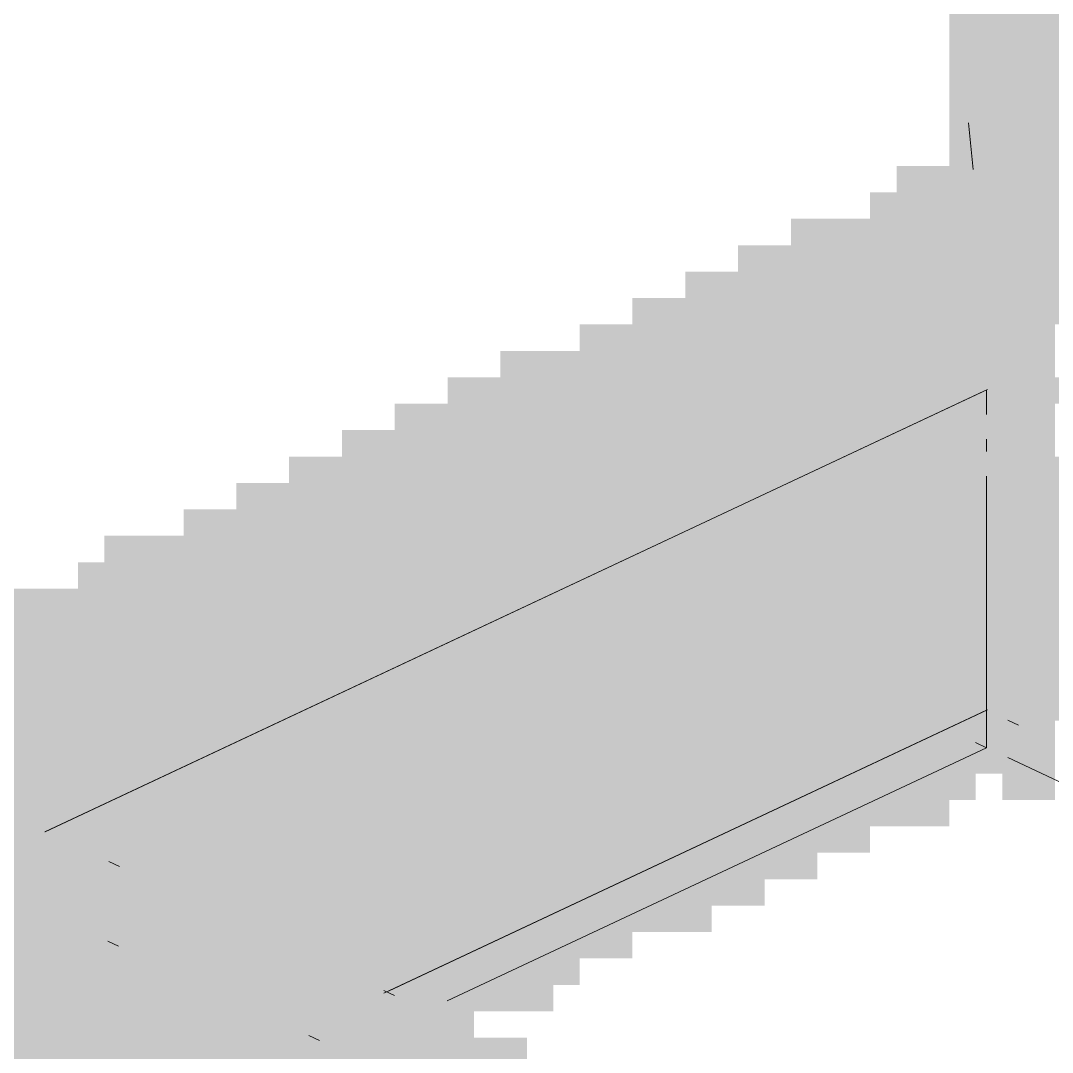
# Model space of a CAD drawing. Header units: millimetres. Extents: x 5 to 1315, y 5 to 292.
# Drawn here: x 1165.324 to 1169.089, y 94.9 to 98.665 of the extents above; entities that cross this region are included whole.
import ezdxf

# ---------------------------------------------------------------- set-up
doc = ezdxf.new("R2010")
doc.units = ezdxf.units.MM
doc.layers.add('EXISTING', color=7, linetype='Continuous')
doc.layers.add('IMAGES', color=7, linetype='Continuous')

# ---------------------------------------------------------------- blocks, each defined once
blk = doc.blocks.new('SHEET_03')
at = {"layer": 'EXISTING', "color": 250, "lineweight": 9}
for p, q in [((268.7994, 98.1218), (268.783, 98.2919)), ((265.4114, 95.7046), (268.8517, 97.3197)), ((265.4127, 95.7052), (268.8387, 97.3136)), ((268.8487, 97.2283), (268.8487, 97.3183)), ((268.8487, 97.0934), (268.8487, 97.1384)), ((268.8487, 96.1487), (268.8487, 97.0034)), ((266.6492, 95.1161), (268.8487, 96.1487)), ((268.8387, 96.144), (266.6689, 95.1254)), ((268.8517, 96.1501), (266.687, 95.1339)), ((268.8487, 96.0123), (268.8487, 96.1487)), ((268.9259, 96.1125), (268.9645, 96.0944)), ((268.8487, 96.0123), (266.8807, 95.0883)), ((268.808, 96.0314), (268.8487, 96.0123)), ((269.3118, 95.7949), (268.9259, 95.976)), ((265.6845, 95.5791), (265.6459, 95.5973)), ((265.6424, 95.3057), (265.681, 95.2876)), ((266.6878, 95.1081), (266.6492, 95.1262)), ((266.3756, 94.9615), (266.4141, 94.9434))]:
    blk.add_line(p, q, dxfattribs=at)
at = {"layer": 'IMAGES', "color": 7}
for points in [[(268.7127, 98.6172), (268.8091, 98.6172), (268.7127, 98.7136), (268.8091, 98.7136)], [(268.8091, 98.6172), (268.9055, 98.6172), (268.8091, 98.7136), (268.9055, 98.7136)], [(268.9055, 97.9423), (272.5673, 97.9423), (268.9055, 98.7136), (272.5673, 98.7136)], [(268.7127, 98.5208), (268.8091, 98.5208), (268.7127, 98.6172), (268.8091, 98.6172)], [(268.8091, 98.4244), (268.9055, 98.4244), (268.8091, 98.6172), (268.9055, 98.6172)], [(268.7127, 98.4244), (268.8091, 98.4244), (268.7127, 98.5208), (268.8091, 98.5208)], [(268.7127, 98.328), (268.8091, 98.328), (268.7127, 98.4244), (268.8091, 98.4244)], [(268.8091, 98.328), (268.9055, 98.328), (268.8091, 98.4244), (268.9055, 98.4244)], [(268.7127, 98.2316), (268.8091, 98.2316), (268.7127, 98.328), (268.8091, 98.328)], [(268.8091, 98.2316), (268.9055, 98.2316), (268.8091, 98.328), (268.9055, 98.328)], [(268.7127, 98.1352), (268.9055, 98.1352), (268.7127, 98.2316), (268.9055, 98.2316)], [(268.52, 98.0387), (268.6164, 98.0387), (268.52, 98.1352), (268.6164, 98.1352)], [(268.6164, 98.0387), (268.7127, 98.0387), (268.6164, 98.1352), (268.7127, 98.1352)], [(268.7127, 98.0387), (268.8091, 98.0387), (268.7127, 98.1352), (268.8091, 98.1352)], [(268.8091, 98.0387), (268.9055, 98.0387), (268.8091, 98.1352), (268.9055, 98.1352)], [(268.4236, 97.9423), (268.52, 97.9423), (268.4236, 98.0387), (268.52, 98.0387)], [(268.52, 97.9423), (268.7127, 97.9423), (268.52, 98.0387), (268.7127, 98.0387)], [(268.7127, 97.9423), (268.8091, 97.9423), (268.7127, 98.0387), (268.8091, 98.0387)], [(268.8091, 97.9423), (268.9055, 97.9423), (268.8091, 98.0387), (268.9055, 98.0387)], [(268.1345, 97.8459), (268.2309, 97.8459), (268.1345, 97.9423), (268.2309, 97.9423)], [(268.2309, 97.8459), (268.52, 97.8459), (268.2309, 97.9423), (268.52, 97.9423)], [(268.52, 97.8459), (268.8091, 97.8459), (268.52, 97.9423), (268.8091, 97.9423)], [(268.8091, 97.8459), (268.9055, 97.8459), (268.8091, 97.9423), (268.9055, 97.9423)], [(268.9055, 97.8459), (269.0018, 97.8459), (268.9055, 97.9423), (269.0018, 97.9423)], [(269.0018, 97.8459), (272.5673, 97.8459), (269.0018, 97.9423), (272.5673, 97.9423)], [(267.9418, 97.7495), (268.0382, 97.7495), (267.9418, 97.8459), (268.0382, 97.8459)], [(268.0382, 97.7495), (268.1345, 97.7495), (268.0382, 97.8459), (268.1345, 97.8459)], [(268.1345, 97.7495), (268.2309, 97.7495), (268.1345, 97.8459), (268.2309, 97.8459)], [(268.2309, 97.7495), (268.3273, 97.7495), (268.2309, 97.8459), (268.3273, 97.8459)], [(268.3273, 97.7495), (268.7127, 97.7495), (268.3273, 97.8459), (268.7127, 97.8459)], [(268.7127, 97.7495), (268.8091, 97.7495), (268.7127, 97.8459), (268.8091, 97.8459)], [(268.8091, 97.7495), (269.0018, 97.7495), (268.8091, 97.8459), (269.0018, 97.8459)], [(269.0018, 97.6531), (272.6636, 97.6531), (269.0018, 97.8459), (272.6636, 97.8459)], [(267.7491, 97.6531), (267.8455, 97.6531), (267.7491, 97.7495), (267.8455, 97.7495)], [(267.8455, 97.6531), (267.9418, 97.6531), (267.8455, 97.7495), (267.9418, 97.7495)], [(267.9418, 97.6531), (268.1345, 97.6531), (267.9418, 97.7495), (268.1345, 97.7495)], [(268.1345, 97.6531), (268.2309, 97.6531), (268.1345, 97.7495), (268.2309, 97.7495)], [(268.2309, 97.6531), (268.7127, 97.6531), (268.2309, 97.7495), (268.7127, 97.7495)], [(268.7127, 97.6531), (268.8091, 97.6531), (268.7127, 97.7495), (268.8091, 97.7495)], [(268.8091, 97.6531), (268.9055, 97.6531), (268.8091, 97.7495), (268.9055, 97.7495)], [(268.9055, 97.6531), (269.0018, 97.6531), (268.9055, 97.7495), (269.0018, 97.7495)], [(267.5564, 97.5567), (267.6527, 97.5567), (267.5564, 97.6531), (267.6527, 97.6531)], [(267.6527, 97.5567), (267.7491, 97.5567), (267.6527, 97.6531), (267.7491, 97.6531)], [(267.7491, 97.5567), (267.8455, 97.5567), (267.7491, 97.6531), (267.8455, 97.6531)], [(267.8455, 97.5567), (268.52, 97.5567), (267.8455, 97.6531), (268.52, 97.6531)], [(268.52, 97.5567), (268.7127, 97.5567), (268.52, 97.6531), (268.7127, 97.6531)], [(268.7127, 97.5567), (268.8091, 97.5567), (268.7127, 97.6531), (268.8091, 97.6531)], [(268.8091, 97.5567), (268.9055, 97.5567), (268.8091, 97.6531), (268.9055, 97.6531)], [(268.9055, 97.5567), (269.1945, 97.5567), (268.9055, 97.6531), (269.1945, 97.6531)], [(267.3636, 97.4603), (267.46, 97.4603), (267.3636, 97.5567), (267.46, 97.5567)], [(267.46, 97.4603), (267.5564, 97.4603), (267.46, 97.5567), (267.5564, 97.5567)], [(267.5564, 97.4603), (267.6527, 97.4603), (267.5564, 97.5567), (267.6527, 97.5567)], [(267.6527, 97.4603), (267.7491, 97.4603), (267.6527, 97.5567), (267.7491, 97.5567)], [(267.7491, 97.4603), (268.3273, 97.4603), (267.7491, 97.5567), (268.3273, 97.5567)], [(268.3273, 97.4603), (268.4236, 97.4603), (268.3273, 97.5567), (268.4236, 97.5567)], [(268.4236, 97.4603), (268.52, 97.4603), (268.4236, 97.5567), (268.52, 97.5567)], [(268.52, 97.4603), (268.6164, 97.4603), (268.52, 97.5567), (268.6164, 97.5567)], [(268.6164, 97.4603), (268.7127, 97.4603), (268.6164, 97.5567), (268.7127, 97.5567)], [(268.7127, 97.4603), (269.0018, 97.4603), (268.7127, 97.5567), (269.0018, 97.5567)], [(269.0018, 97.4603), (269.0982, 97.4603), (269.0018, 97.5567), (269.0982, 97.5567)], [(267.0745, 97.3639), (267.2673, 97.3639), (267.0745, 97.4603), (267.2673, 97.4603)], [(267.2673, 97.3639), (267.3636, 97.3639), (267.2673, 97.4603), (267.3636, 97.4603)], [(267.3636, 97.3639), (267.46, 97.3639), (267.3636, 97.4603), (267.46, 97.4603)], [(267.46, 97.3639), (267.6527, 97.3639), (267.46, 97.4603), (267.6527, 97.4603)], [(267.6527, 97.3639), (268.1345, 97.3639), (267.6527, 97.4603), (268.1345, 97.4603)], [(268.1345, 97.3639), (268.3273, 97.3639), (268.1345, 97.4603), (268.3273, 97.4603)], [(268.3273, 97.3639), (268.4236, 97.3639), (268.3273, 97.4603), (268.4236, 97.4603)], [(268.4236, 97.3639), (268.9055, 97.3639), (268.4236, 97.4603), (268.9055, 97.4603)], [(268.9055, 97.3639), (269.0982, 97.3639), (268.9055, 97.4603), (269.0982, 97.4603)], [(266.8818, 97.2675), (266.9782, 97.2675), (266.8818, 97.3639), (266.9782, 97.3639)], [(266.9782, 97.2675), (267.0745, 97.2675), (266.9782, 97.3639), (267.0745, 97.3639)], [(267.0745, 97.2675), (267.3636, 97.2675), (267.0745, 97.3639), (267.3636, 97.3639)], [(267.3636, 97.2675), (267.9418, 97.2675), (267.3636, 97.3639), (267.9418, 97.3639)], [(267.9418, 97.2675), (268.0382, 97.2675), (267.9418, 97.3639), (268.0382, 97.3639)], [(268.0382, 97.2675), (268.1345, 97.2675), (268.0382, 97.3639), (268.1345, 97.3639)], [(268.1345, 97.2675), (268.2309, 97.2675), (268.1345, 97.3639), (268.2309, 97.3639)], [(268.2309, 97.2675), (268.3273, 97.2675), (268.2309, 97.3639), (268.3273, 97.3639)], [(268.3273, 97.2675), (268.7127, 97.2675), (268.3273, 97.3639), (268.7127, 97.3639)], [(268.7127, 97.2675), (268.8091, 97.2675), (268.7127, 97.3639), (268.8091, 97.3639)], [(268.8091, 97.2675), (268.9055, 97.2675), (268.8091, 97.3639), (268.9055, 97.3639)], [(268.9055, 97.2675), (269.0018, 97.2675), (268.9055, 97.3639), (269.0018, 97.3639)], [(269.0018, 97.2675), (269.3873, 97.2675), (269.0018, 97.3639), (269.3873, 97.3639)], [(266.6891, 97.1711), (266.7855, 97.1711), (266.6891, 97.2675), (266.7855, 97.2675)], [(266.7855, 97.1711), (266.8818, 97.1711), (266.7855, 97.2675), (266.8818, 97.2675)], [(266.8818, 97.1711), (266.9782, 97.1711), (266.8818, 97.2675), (266.9782, 97.2675)], [(266.9782, 97.1711), (267.0745, 97.1711), (266.9782, 97.2675), (267.0745, 97.2675)], [(267.0745, 97.1711), (267.5564, 97.1711), (267.0745, 97.2675), (267.5564, 97.2675)], [(267.5564, 97.1711), (267.6527, 97.1711), (267.5564, 97.2675), (267.6527, 97.2675)], [(267.6527, 97.1711), (267.9418, 97.1711), (267.6527, 97.2675), (267.9418, 97.2675)], [(267.9418, 97.1711), (268.0382, 97.1711), (267.9418, 97.2675), (268.0382, 97.2675)], [(268.0382, 97.1711), (268.52, 97.1711), (268.0382, 97.2675), (268.52, 97.2675)], [(268.52, 97.1711), (268.6164, 97.1711), (268.52, 97.2675), (268.6164, 97.2675)], [(268.6164, 97.0747), (268.7127, 97.0747), (268.6164, 97.2675), (268.7127, 97.2675)], [(268.7127, 97.1711), (268.9055, 97.1711), (268.7127, 97.2675), (268.9055, 97.2675)], [(268.9055, 97.1711), (269.0018, 97.1711), (268.9055, 97.2675), (269.0018, 97.2675)], [(269.0018, 97.1711), (269.0982, 97.1711), (269.0018, 97.2675), (269.0982, 97.2675)], [(266.4964, 97.0747), (266.5927, 97.0747), (266.4964, 97.1711), (266.5927, 97.1711)], [(266.5927, 97.0747), (266.6891, 97.0747), (266.5927, 97.1711), (266.6891, 97.1711)], [(266.6891, 97.0747), (266.7855, 97.0747), (266.6891, 97.1711), (266.7855, 97.1711)], [(266.7855, 97.0747), (266.8818, 97.0747), (266.7855, 97.1711), (266.8818, 97.1711)], [(266.8818, 97.0747), (266.9782, 97.0747), (266.8818, 97.1711), (266.9782, 97.1711)], [(266.9782, 97.0747), (267.46, 97.0747), (266.9782, 97.1711), (267.46, 97.1711)], [(267.46, 97.0747), (267.5564, 97.0747), (267.46, 97.1711), (267.5564, 97.1711)], [(267.5564, 97.0747), (267.6527, 97.0747), (267.5564, 97.1711), (267.6527, 97.1711)], [(267.6527, 97.0747), (267.7491, 97.0747), (267.6527, 97.1711), (267.7491, 97.1711)], [(267.7491, 97.0747), (267.8455, 97.0747), (267.7491, 97.1711), (267.8455, 97.1711)], [(267.8455, 97.0747), (267.9418, 97.0747), (267.8455, 97.1711), (267.9418, 97.1711)], [(267.9418, 97.0747), (268.3273, 97.0747), (267.9418, 97.1711), (268.3273, 97.1711)], [(268.3273, 97.0747), (268.4236, 97.0747), (268.3273, 97.1711), (268.4236, 97.1711)], [(268.4236, 97.0747), (268.52, 97.0747), (268.4236, 97.1711), (268.52, 97.1711)], [(268.52, 97.0747), (268.6164, 97.0747), (268.52, 97.1711), (268.6164, 97.1711)], [(268.7127, 97.0747), (268.8091, 97.0747), (268.7127, 97.1711), (268.8091, 97.1711)], [(268.8091, 97.0747), (268.9055, 97.0747), (268.8091, 97.1711), (268.9055, 97.1711)], [(268.9055, 97.0747), (269.0018, 97.0747), (268.9055, 97.1711), (269.0018, 97.1711)], [(269.0018, 97.0747), (269.0982, 97.0747), (269.0018, 97.1711), (269.0982, 97.1711)], [(266.3036, 96.9783), (266.4, 96.9783), (266.3036, 97.0747), (266.4, 97.0747)], [(266.4, 96.9783), (266.4964, 96.9783), (266.4, 97.0747), (266.4964, 97.0747)], [(266.4964, 96.9783), (266.6891, 96.9783), (266.4964, 97.0747), (266.6891, 97.0747)], [(266.6891, 96.9783), (267.3636, 96.9783), (266.6891, 97.0747), (267.3636, 97.0747)], [(267.3636, 96.9783), (267.46, 96.9783), (267.3636, 97.0747), (267.46, 97.0747)], [(267.46, 96.9783), (267.5564, 96.9783), (267.46, 97.0747), (267.5564, 97.0747)], [(267.5564, 96.9783), (267.6527, 96.9783), (267.5564, 97.0747), (267.6527, 97.0747)], [(267.6527, 96.9783), (267.7491, 96.9783), (267.6527, 97.0747), (267.7491, 97.0747)], [(267.7491, 96.9783), (268.1345, 96.9783), (267.7491, 97.0747), (268.1345, 97.0747)], [(268.1345, 96.9783), (268.2309, 96.9783), (268.1345, 97.0747), (268.2309, 97.0747)], [(268.2309, 96.9783), (268.3273, 96.9783), (268.2309, 97.0747), (268.3273, 97.0747)], [(268.3273, 96.9783), (268.4236, 96.9783), (268.3273, 97.0747), (268.4236, 97.0747)], [(268.4236, 96.9783), (268.6164, 96.9783), (268.4236, 97.0747), (268.6164, 97.0747)], [(268.6164, 96.9783), (268.8091, 96.9783), (268.6164, 97.0747), (268.8091, 97.0747)], [(268.8091, 96.3035), (268.9055, 96.3035), (268.8091, 97.0747), (268.9055, 97.0747)], [(268.9055, 96.9783), (269.2909, 96.9783), (268.9055, 97.0747), (269.2909, 97.0747)], [(266.1109, 96.8819), (266.2073, 96.8819), (266.1109, 96.9783), (266.2073, 96.9783)], [(266.2073, 96.8819), (266.3036, 96.8819), (266.2073, 96.9783), (266.3036, 96.9783)], [(266.3036, 96.8819), (266.4, 96.8819), (266.3036, 96.9783), (266.4, 96.9783)], [(266.4, 96.8819), (266.4964, 96.8819), (266.4, 96.9783), (266.4964, 96.9783)], [(266.4964, 96.8819), (267.0745, 96.8819), (266.4964, 96.9783), (267.0745, 96.9783)], [(267.0745, 96.8819), (267.2673, 96.8819), (267.0745, 96.9783), (267.2673, 96.9783)], [(267.2673, 96.8819), (267.3636, 96.8819), (267.2673, 96.9783), (267.3636, 96.9783)], [(267.3636, 96.8819), (267.9418, 96.8819), (267.3636, 96.9783), (267.9418, 96.9783)], [(267.9418, 96.8819), (268.0382, 96.8819), (267.9418, 96.9783), (268.0382, 96.9783)], [(268.0382, 96.8819), (268.2309, 96.8819), (268.0382, 96.9783), (268.2309, 96.9783)], [(268.2309, 96.8819), (268.3273, 96.8819), (268.2309, 96.9783), (268.3273, 96.9783)], [(268.3273, 96.8819), (268.4236, 96.8819), (268.3273, 96.9783), (268.4236, 96.9783)], [(268.4236, 96.8819), (268.8091, 96.8819), (268.4236, 96.9783), (268.8091, 96.9783)], [(268.9055, 96.8819), (269.3873, 96.8819), (268.9055, 96.9783), (269.3873, 96.9783)], [(265.9182, 96.7855), (266.0145, 96.7855), (265.9182, 96.8819), (266.0145, 96.8819)], [(266.0145, 96.7855), (266.1109, 96.7855), (266.0145, 96.8819), (266.1109, 96.8819)], [(266.1109, 96.7855), (266.3036, 96.7855), (266.1109, 96.8819), (266.3036, 96.8819)], [(266.3036, 96.7855), (266.4, 96.7855), (266.3036, 96.8819), (266.4, 96.8819)], [(266.4, 96.7855), (266.8818, 96.7855), (266.4, 96.8819), (266.8818, 96.8819)], [(266.8818, 96.7855), (267.0745, 96.7855), (266.8818, 96.8819), (267.0745, 96.8819)], [(267.0745, 96.7855), (267.1709, 96.7855), (267.0745, 96.8819), (267.1709, 96.8819)], [(267.1709, 96.7855), (267.2673, 96.7855), (267.1709, 96.8819), (267.2673, 96.8819)], [(267.2673, 96.7855), (267.3636, 96.7855), (267.2673, 96.8819), (267.3636, 96.8819)], [(267.3636, 96.7855), (267.7491, 96.7855), (267.3636, 96.8819), (267.7491, 96.8819)], [(267.7491, 96.7855), (267.8455, 96.7855), (267.7491, 96.8819), (267.8455, 96.8819)], [(267.8455, 96.7855), (267.9418, 96.7855), (267.8455, 96.8819), (267.9418, 96.8819)], [(267.9418, 96.7855), (268.0382, 96.7855), (267.9418, 96.8819), (268.0382, 96.8819)], [(268.0382, 96.7855), (268.1345, 96.7855), (268.0382, 96.8819), (268.1345, 96.8819)], [(268.1345, 96.7855), (268.8091, 96.7855), (268.1345, 96.8819), (268.8091, 96.8819)], [(268.9055, 96.7855), (269.6764, 96.7855), (268.9055, 96.8819), (269.6764, 96.8819)], [(265.6291, 96.6891), (265.7255, 96.6891), (265.6291, 96.7855), (265.7255, 96.7855)], [(265.7255, 96.6891), (265.8218, 96.6891), (265.7255, 96.7855), (265.8218, 96.7855)], [(265.8218, 96.6891), (266.1109, 96.6891), (265.8218, 96.7855), (266.1109, 96.7855)], [(266.1109, 96.6891), (266.5927, 96.6891), (266.1109, 96.7855), (266.5927, 96.7855)], [(266.5927, 96.6891), (266.8818, 96.6891), (266.5927, 96.7855), (266.8818, 96.7855)], [(266.8818, 96.6891), (266.9782, 96.6891), (266.8818, 96.7855), (266.9782, 96.7855)], [(266.9782, 96.6891), (267.5564, 96.6891), (266.9782, 96.7855), (267.5564, 96.7855)], [(267.5564, 96.6891), (267.8455, 96.6891), (267.5564, 96.7855), (267.8455, 96.7855)], [(267.8455, 96.6891), (267.9418, 96.6891), (267.8455, 96.7855), (267.9418, 96.7855)], [(267.9418, 96.6891), (268.8091, 96.6891), (267.9418, 96.7855), (268.8091, 96.7855)], [(268.9055, 96.6891), (269.8691, 96.6891), (268.9055, 96.7855), (269.8691, 96.7855)], [(265.5327, 96.5927), (265.6291, 96.5927), (265.5327, 96.6891), (265.6291, 96.6891)], [(265.6291, 96.5927), (265.8218, 96.5927), (265.6291, 96.6891), (265.8218, 96.6891)], [(265.8218, 96.5927), (265.9182, 96.5927), (265.8218, 96.6891), (265.9182, 96.6891)], [(265.9182, 96.5927), (266.4964, 96.5927), (265.9182, 96.6891), (266.4964, 96.6891)], [(266.4964, 96.5927), (266.5927, 96.5927), (266.4964, 96.6891), (266.5927, 96.6891)], [(266.5927, 96.5927), (266.6891, 96.5927), (266.5927, 96.6891), (266.6891, 96.6891)], [(266.6891, 96.5927), (266.7855, 96.5927), (266.6891, 96.6891), (266.7855, 96.6891)], [(266.7855, 96.5927), (266.8818, 96.5927), (266.7855, 96.6891), (266.8818, 96.6891)], [(266.8818, 96.5927), (266.9782, 96.5927), (266.8818, 96.6891), (266.9782, 96.6891)], [(266.9782, 96.5927), (267.2673, 96.5927), (266.9782, 96.6891), (267.2673, 96.6891)], [(267.2673, 96.5927), (267.3636, 96.5927), (267.2673, 96.6891), (267.3636, 96.6891)], [(267.3636, 96.5927), (267.46, 96.5927), (267.3636, 96.6891), (267.46, 96.6891)], [(267.46, 96.5927), (267.5564, 96.5927), (267.46, 96.6891), (267.5564, 96.6891)], [(267.5564, 96.5927), (267.6527, 96.5927), (267.5564, 96.6891), (267.6527, 96.6891)], [(267.6527, 96.5927), (267.7491, 96.5927), (267.6527, 96.6891), (267.7491, 96.6891)], [(267.7491, 96.5927), (268.8091, 96.5927), (267.7491, 96.6891), (268.8091, 96.6891)], [(268.9055, 96.5927), (269.9655, 96.5927), (268.9055, 96.6891), (269.9655, 96.6891)], [(265.2436, 96.4963), (265.4364, 96.4963), (265.2436, 96.5927), (265.4364, 96.5927)], [(265.4364, 96.4963), (265.6291, 96.4963), (265.4364, 96.5927), (265.6291, 96.5927)], [(265.6291, 96.4963), (265.8218, 96.4963), (265.6291, 96.5927), (265.8218, 96.5927)], [(265.8218, 96.4963), (266.2073, 96.4963), (265.8218, 96.5927), (266.2073, 96.5927)], [(266.2073, 96.4963), (266.3036, 96.4963), (266.2073, 96.5927), (266.3036, 96.5927)], [(266.3036, 96.4963), (266.4, 96.4963), (266.3036, 96.5927), (266.4, 96.5927)], [(266.4, 96.4963), (266.4964, 96.4963), (266.4, 96.5927), (266.4964, 96.5927)], [(266.4964, 96.4963), (266.5927, 96.4963), (266.4964, 96.5927), (266.5927, 96.5927)], [(266.5927, 96.4963), (267.0745, 96.4963), (266.5927, 96.5927), (267.0745, 96.5927)], [(267.0745, 96.4963), (267.1709, 96.4963), (267.0745, 96.5927), (267.1709, 96.5927)], [(267.1709, 96.4963), (267.2673, 96.4963), (267.1709, 96.5927), (267.2673, 96.5927)], [(267.2673, 96.4963), (267.3636, 96.4963), (267.2673, 96.5927), (267.3636, 96.5927)], [(267.3636, 96.4963), (267.46, 96.4963), (267.3636, 96.5927), (267.46, 96.5927)], [(267.46, 96.4963), (267.5564, 96.4963), (267.46, 96.5927), (267.5564, 96.5927)], [(267.5564, 96.4963), (268.8091, 96.4963), (267.5564, 96.5927), (268.8091, 96.5927)], [(268.9055, 96.4963), (270.2545, 96.4963), (268.9055, 96.5927), (270.2545, 96.5927)], [(265.2436, 96.3999), (265.34, 96.3999), (265.2436, 96.4963), (265.34, 96.4963)], [(265.34, 96.3999), (265.4364, 96.3999), (265.34, 96.4963), (265.4364, 96.4963)], [(265.4364, 96.3999), (266.0145, 96.3999), (265.4364, 96.4963), (266.0145, 96.4963)], [(266.0145, 96.3999), (266.2073, 96.3999), (266.0145, 96.4963), (266.2073, 96.4963)], [(266.2073, 96.3999), (266.3036, 96.3999), (266.2073, 96.4963), (266.3036, 96.4963)], [(266.3036, 96.3999), (266.4, 96.3999), (266.3036, 96.4963), (266.4, 96.4963)], [(266.4, 96.3999), (266.4964, 96.3999), (266.4, 96.4963), (266.4964, 96.4963)], [(266.4964, 96.3999), (266.8818, 96.3999), (266.4964, 96.4963), (266.8818, 96.4963)], [(266.8818, 96.3999), (266.9782, 96.3999), (266.8818, 96.4963), (266.9782, 96.4963)], [(266.9782, 96.3035), (267.0745, 96.3035), (266.9782, 96.4963), (267.0745, 96.4963)], [(267.0745, 96.3999), (267.1709, 96.3999), (267.0745, 96.4963), (267.1709, 96.4963)], [(267.1709, 96.3999), (267.2673, 96.3999), (267.1709, 96.4963), (267.2673, 96.4963)], [(267.2673, 96.3999), (267.3636, 96.3999), (267.2673, 96.4963), (267.3636, 96.4963)], [(267.3636, 96.3999), (268.8091, 96.3999), (267.3636, 96.4963), (268.8091, 96.4963)], [(268.9055, 96.3999), (270.4473, 96.3999), (268.9055, 96.4963), (270.4473, 96.4963)], [(265.1473, 96.3035), (265.34, 96.3035), (265.1473, 96.3999), (265.34, 96.3999)], [(265.34, 96.3035), (265.8218, 96.3035), (265.34, 96.3999), (265.8218, 96.3999)], [(265.8218, 96.3035), (265.9182, 96.3035), (265.8218, 96.3999), (265.9182, 96.3999)], [(265.9182, 96.3035), (266.0145, 96.3035), (265.9182, 96.3999), (266.0145, 96.3999)], [(266.0145, 96.3035), (266.1109, 96.3035), (266.0145, 96.3999), (266.1109, 96.3999)], [(266.1109, 96.3035), (266.2073, 96.3035), (266.1109, 96.3999), (266.2073, 96.3999)], [(266.2073, 96.3035), (266.3036, 96.3035), (266.2073, 96.3999), (266.3036, 96.3999)], [(266.3036, 96.3035), (266.6891, 96.3035), (266.3036, 96.3999), (266.6891, 96.3999)], [(266.6891, 96.3035), (266.8818, 96.3035), (266.6891, 96.3999), (266.8818, 96.3999)], [(266.8818, 96.3035), (266.9782, 96.3035), (266.8818, 96.3999), (266.9782, 96.3999)], [(267.0745, 96.3035), (268.8091, 96.3035), (267.0745, 96.3999), (268.8091, 96.3999)], [(268.9055, 96.3035), (270.64, 96.3035), (268.9055, 96.3999), (270.64, 96.3999)], [(265.1473, 96.2071), (265.6291, 96.2071), (265.1473, 96.3035), (265.6291, 96.3035)], [(265.6291, 96.2071), (265.8218, 96.2071), (265.6291, 96.3035), (265.8218, 96.3035)], [(265.8218, 96.2071), (265.9182, 96.2071), (265.8218, 96.3035), (265.9182, 96.3035)], [(265.9182, 96.2071), (266.0145, 96.2071), (265.9182, 96.3035), (266.0145, 96.3035)], [(266.0145, 96.2071), (266.4964, 96.2071), (266.0145, 96.3035), (266.4964, 96.3035)], [(266.4964, 96.2071), (266.5927, 96.2071), (266.4964, 96.3035), (266.5927, 96.3035)], [(266.5927, 96.2071), (266.7855, 96.2071), (266.5927, 96.3035), (266.7855, 96.3035)], [(266.7855, 96.2071), (266.8818, 96.2071), (266.7855, 96.3035), (266.8818, 96.3035)], [(266.8818, 96.2071), (268.8091, 96.2071), (266.8818, 96.3035), (268.8091, 96.3035)], [(268.8091, 96.2071), (268.9055, 96.2071), (268.8091, 96.3035), (268.9055, 96.3035)], [(268.9055, 96.2071), (270.9291, 96.2071), (268.9055, 96.3035), (270.9291, 96.3035)], [(264.8582, 96.1107), (265.4364, 96.1107), (264.8582, 96.2071), (265.4364, 96.2071)], [(265.4364, 96.1107), (265.6291, 96.1107), (265.4364, 96.2071), (265.6291, 96.2071)], [(265.6291, 96.1107), (265.7255, 96.1107), (265.6291, 96.2071), (265.7255, 96.2071)], [(265.7255, 96.1107), (265.8218, 96.1107), (265.7255, 96.2071), (265.8218, 96.2071)], [(265.8218, 96.1107), (265.9182, 96.1107), (265.8218, 96.2071), (265.9182, 96.2071)], [(265.9182, 96.1107), (266.3036, 96.1107), (265.9182, 96.2071), (266.3036, 96.2071)], [(266.3036, 96.1107), (266.4, 96.1107), (266.3036, 96.2071), (266.4, 96.2071)], [(266.4, 96.1107), (266.4964, 96.1107), (266.4, 96.2071), (266.4964, 96.2071)], [(266.4964, 96.1107), (266.5927, 96.1107), (266.4964, 96.2071), (266.5927, 96.2071)], [(266.5927, 96.1107), (266.6891, 96.1107), (266.5927, 96.2071), (266.6891, 96.2071)], [(266.6891, 96.1107), (268.7127, 96.1107), (266.6891, 96.2071), (268.7127, 96.2071)], [(268.7127, 96.1107), (268.8091, 96.1107), (268.7127, 96.2071), (268.8091, 96.2071)], [(268.8091, 96.1107), (268.9055, 96.1107), (268.8091, 96.2071), (268.9055, 96.2071)], [(268.9055, 96.1107), (269.0018, 96.1107), (268.9055, 96.2071), (269.0018, 96.2071)], [(269.0018, 96.1107), (271.1218, 96.1107), (269.0018, 96.2071), (271.1218, 96.2071)], [(265.2436, 96.0143), (265.34, 96.0143), (265.2436, 96.1107), (265.34, 96.1107)], [(265.34, 96.0143), (265.4364, 96.0143), (265.34, 96.1107), (265.4364, 96.1107)], [(265.4364, 96.0143), (265.5327, 96.0143), (265.4364, 96.1107), (265.5327, 96.1107)], [(265.5327, 96.0143), (266.1109, 96.0143), (265.5327, 96.1107), (266.1109, 96.1107)], [(266.1109, 95.9179), (266.2073, 95.9179), (266.1109, 96.1107), (266.2073, 96.1107)], [(266.2073, 96.0143), (266.4, 96.0143), (266.2073, 96.1107), (266.4, 96.1107)], [(266.4, 96.0143), (266.4964, 96.0143), (266.4, 96.1107), (266.4964, 96.1107)], [(266.4964, 96.0143), (268.6164, 96.0143), (266.4964, 96.1107), (268.6164, 96.1107)], [(268.6164, 96.0143), (268.7127, 96.0143), (268.6164, 96.1107), (268.7127, 96.1107)], [(268.7127, 96.0143), (268.8091, 96.0143), (268.7127, 96.1107), (268.8091, 96.1107)], [(268.8091, 96.0143), (268.9055, 96.0143), (268.8091, 96.1107), (268.9055, 96.1107)], [(268.9055, 96.0143), (269.0018, 96.0143), (268.9055, 96.1107), (269.0018, 96.1107)], [(269.0018, 96.0143), (269.0982, 96.0143), (269.0018, 96.1107), (269.0982, 96.1107)], [(265.1473, 95.9179), (265.34, 95.9179), (265.1473, 96.0143), (265.34, 96.0143)], [(265.34, 95.9179), (265.4364, 95.9179), (265.34, 96.0143), (265.4364, 96.0143)], [(265.4364, 95.9179), (265.8218, 95.9179), (265.4364, 96.0143), (265.8218, 96.0143)], [(265.8218, 95.9179), (265.9182, 95.9179), (265.8218, 96.0143), (265.9182, 96.0143)], [(265.9182, 95.9179), (266.0145, 95.9179), (265.9182, 96.0143), (266.0145, 96.0143)], [(266.0145, 95.9179), (266.1109, 95.9179), (266.0145, 96.0143), (266.1109, 96.0143)], [(266.2073, 95.9179), (266.3036, 95.9179), (266.2073, 96.0143), (266.3036, 96.0143)], [(266.3036, 95.9179), (266.4, 95.9179), (266.3036, 96.0143), (266.4, 96.0143)], [(266.4, 95.9179), (268.3273, 95.9179), (266.4, 96.0143), (268.3273, 96.0143)], [(268.3273, 95.9179), (268.4236, 95.9179), (268.3273, 96.0143), (268.4236, 96.0143)], [(268.4236, 95.9179), (268.52, 95.9179), (268.4236, 96.0143), (268.52, 96.0143)], [(268.52, 95.9179), (268.8091, 95.9179), (268.52, 96.0143), (268.8091, 96.0143)], [(268.8091, 95.9179), (268.9055, 95.9179), (268.8091, 96.0143), (268.9055, 96.0143)], [(268.9055, 95.9179), (269.0982, 95.9179), (268.9055, 96.0143), (269.0982, 96.0143)], [(265.2436, 95.8215), (265.34, 95.8215), (265.2436, 95.9179), (265.34, 95.9179)], [(265.34, 95.8215), (265.7255, 95.8215), (265.34, 95.9179), (265.7255, 95.9179)], [(265.7255, 95.7251), (265.8218, 95.7251), (265.7255, 95.9179), (265.8218, 95.9179)], [(265.8218, 95.8215), (266.0145, 95.8215), (265.8218, 95.9179), (266.0145, 95.9179)], [(266.0145, 95.8215), (268.1345, 95.8215), (266.0145, 95.9179), (268.1345, 95.9179)], [(268.1345, 95.8215), (268.2309, 95.8215), (268.1345, 95.9179), (268.2309, 95.9179)], [(268.2309, 95.8215), (268.4236, 95.8215), (268.2309, 95.9179), (268.4236, 95.9179)], [(268.4236, 95.8215), (268.52, 95.8215), (268.4236, 95.9179), (268.52, 95.9179)], [(268.52, 95.8215), (268.7127, 95.8215), (268.52, 95.9179), (268.7127, 95.9179)], [(268.7127, 95.8215), (268.8091, 95.8215), (268.7127, 95.9179), (268.8091, 95.9179)], [(268.9055, 95.8215), (269.0018, 95.8215), (268.9055, 95.9179), (269.0018, 95.9179)], [(269.0018, 95.8215), (269.0982, 95.8215), (269.0018, 95.9179), (269.0982, 95.9179)], [(264.9545, 95.7251), (265.4364, 95.7251), (264.9545, 95.8215), (265.4364, 95.8215)], [(265.4364, 95.7251), (265.5327, 95.7251), (265.4364, 95.8215), (265.5327, 95.8215)], [(265.5327, 95.7251), (265.7255, 95.7251), (265.5327, 95.8215), (265.7255, 95.8215)], [(265.8218, 95.7251), (265.9182, 95.7251), (265.8218, 95.8215), (265.9182, 95.8215)], [(265.9182, 95.7251), (267.8455, 95.7251), (265.9182, 95.8215), (267.8455, 95.8215)], [(267.8455, 95.7251), (267.9418, 95.7251), (267.8455, 95.8215), (267.9418, 95.8215)], [(267.9418, 95.7251), (268.0382, 95.7251), (267.9418, 95.8215), (268.0382, 95.8215)], [(268.0382, 95.6287), (268.1345, 95.6287), (268.0382, 95.8215), (268.1345, 95.8215)], [(268.1345, 95.6287), (268.2309, 95.6287), (268.1345, 95.8215), (268.2309, 95.8215)], [(268.2309, 95.7251), (268.4236, 95.7251), (268.2309, 95.8215), (268.4236, 95.8215)], [(268.4236, 95.7251), (268.52, 95.7251), (268.4236, 95.8215), (268.52, 95.8215)], [(268.52, 95.7251), (268.7127, 95.7251), (268.52, 95.8215), (268.7127, 95.8215)], [(265.2436, 95.6287), (265.34, 95.6287), (265.2436, 95.7251), (265.34, 95.7251)], [(265.34, 95.6287), (265.4364, 95.6287), (265.34, 95.7251), (265.4364, 95.7251)], [(265.4364, 95.6287), (265.5327, 95.6287), (265.4364, 95.7251), (265.5327, 95.7251)], [(265.5327, 95.6287), (265.6291, 95.6287), (265.5327, 95.7251), (265.6291, 95.7251)], [(265.6291, 95.6287), (267.7491, 95.6287), (265.6291, 95.7251), (267.7491, 95.7251)], [(267.7491, 95.6287), (267.8455, 95.6287), (267.7491, 95.7251), (267.8455, 95.7251)], [(267.8455, 95.6287), (268.0382, 95.6287), (267.8455, 95.7251), (268.0382, 95.7251)], [(268.2309, 95.6287), (268.3273, 95.6287), (268.2309, 95.7251), (268.3273, 95.7251)], [(268.3273, 95.6287), (268.4236, 95.6287), (268.3273, 95.7251), (268.4236, 95.7251)], [(265.2436, 95.5323), (265.34, 95.5323), (265.2436, 95.6287), (265.34, 95.6287)], [(265.34, 95.5323), (265.5327, 95.5323), (265.34, 95.6287), (265.5327, 95.6287)], [(265.5327, 95.5323), (265.6291, 95.5323), (265.5327, 95.6287), (265.6291, 95.6287)], [(265.6291, 95.5323), (265.7255, 95.5323), (265.6291, 95.6287), (265.7255, 95.6287)], [(265.7255, 95.5323), (265.8218, 95.5323), (265.7255, 95.6287), (265.8218, 95.6287)], [(265.8218, 95.5323), (266.0145, 95.5323), (265.8218, 95.6287), (266.0145, 95.6287)], [(266.0145, 95.5323), (267.46, 95.5323), (266.0145, 95.6287), (267.46, 95.6287)], [(267.46, 95.5323), (267.5564, 95.5323), (267.46, 95.6287), (267.5564, 95.6287)], [(267.5564, 95.5323), (267.6527, 95.5323), (267.5564, 95.6287), (267.6527, 95.6287)], [(267.6527, 95.5323), (267.7491, 95.5323), (267.6527, 95.6287), (267.7491, 95.6287)], [(267.7491, 95.5323), (267.9418, 95.5323), (267.7491, 95.6287), (267.9418, 95.6287)], [(267.9418, 95.5323), (268.0382, 95.5323), (267.9418, 95.6287), (268.0382, 95.6287)], [(268.0382, 95.5323), (268.1345, 95.5323), (268.0382, 95.6287), (268.1345, 95.6287)], [(268.1345, 95.5323), (268.2309, 95.5323), (268.1345, 95.6287), (268.2309, 95.6287)], [(265.2436, 95.4359), (265.34, 95.4359), (265.2436, 95.5323), (265.34, 95.5323)], [(265.34, 95.4359), (265.7255, 95.4359), (265.34, 95.5323), (265.7255, 95.5323)], [(265.7255, 95.4359), (265.8218, 95.4359), (265.7255, 95.5323), (265.8218, 95.5323)], [(265.8218, 95.4359), (265.9182, 95.4359), (265.8218, 95.5323), (265.9182, 95.5323)], [(265.9182, 95.4359), (266.0145, 95.4359), (265.9182, 95.5323), (266.0145, 95.5323)], [(266.0145, 95.4359), (266.2073, 95.4359), (266.0145, 95.5323), (266.2073, 95.5323)], [(266.2073, 95.4359), (267.3636, 95.4359), (266.2073, 95.5323), (267.3636, 95.5323)], [(267.3636, 95.4359), (267.46, 95.4359), (267.3636, 95.5323), (267.46, 95.5323)], [(267.46, 95.4359), (267.5564, 95.4359), (267.46, 95.5323), (267.5564, 95.5323)], [(267.5564, 95.4359), (267.8455, 95.4359), (267.5564, 95.5323), (267.8455, 95.5323)], [(267.8455, 95.4359), (267.9418, 95.4359), (267.8455, 95.5323), (267.9418, 95.5323)], [(267.9418, 95.4359), (268.0382, 95.4359), (267.9418, 95.5323), (268.0382, 95.5323)], [(265.2436, 95.3395), (265.5327, 95.3395), (265.2436, 95.4359), (265.5327, 95.4359)], [(265.5327, 95.3395), (266.1109, 95.3395), (265.5327, 95.4359), (266.1109, 95.4359)], [(266.1109, 95.3395), (266.2073, 95.3395), (266.1109, 95.4359), (266.2073, 95.4359)], [(266.2073, 95.3395), (266.4, 95.3395), (266.2073, 95.4359), (266.4, 95.4359)], [(266.4, 95.3395), (267.0745, 95.3395), (266.4, 95.4359), (267.0745, 95.4359)], [(267.0745, 95.3395), (267.1709, 95.3395), (267.0745, 95.4359), (267.1709, 95.4359)], [(267.1709, 95.3395), (267.3636, 95.3395), (267.1709, 95.4359), (267.3636, 95.4359)], [(267.3636, 95.3395), (267.46, 95.3395), (267.3636, 95.4359), (267.46, 95.4359)], [(267.46, 95.3395), (267.6527, 95.3395), (267.46, 95.4359), (267.6527, 95.4359)], [(267.6527, 95.3395), (267.7491, 95.3395), (267.6527, 95.4359), (267.7491, 95.4359)], [(267.7491, 95.3395), (267.8455, 95.3395), (267.7491, 95.4359), (267.8455, 95.4359)], [(265.1473, 95.2431), (265.5327, 95.2431), (265.1473, 95.3395), (265.5327, 95.3395)], [(265.5327, 95.2431), (265.8218, 95.2431), (265.5327, 95.3395), (265.8218, 95.3395)], [(265.8218, 95.2431), (266.2073, 95.2431), (265.8218, 95.3395), (266.2073, 95.3395)], [(266.2073, 95.2431), (266.3036, 95.2431), (266.2073, 95.3395), (266.3036, 95.3395)], [(266.3036, 95.2431), (266.4, 95.2431), (266.3036, 95.3395), (266.4, 95.3395)], [(266.4, 95.2431), (266.4964, 95.2431), (266.4, 95.3395), (266.4964, 95.3395)], [(266.4964, 95.2431), (266.8818, 95.2431), (266.4964, 95.3395), (266.8818, 95.3395)], [(266.8818, 95.2431), (266.9782, 95.2431), (266.8818, 95.3395), (266.9782, 95.3395)], [(266.9782, 95.2431), (267.2673, 95.2431), (266.9782, 95.3395), (267.2673, 95.3395)], [(267.2673, 95.2431), (267.5564, 95.2431), (267.2673, 95.3395), (267.5564, 95.3395)], [(265.1473, 95.1467), (265.6291, 95.1467), (265.1473, 95.2431), (265.6291, 95.2431)], [(265.6291, 95.1467), (265.7255, 95.1467), (265.6291, 95.2431), (265.7255, 95.2431)], [(265.7255, 95.1467), (265.8218, 95.1467), (265.7255, 95.2431), (265.8218, 95.2431)], [(265.8218, 95.1467), (265.9182, 95.1467), (265.8218, 95.2431), (265.9182, 95.2431)], [(265.9182, 95.1467), (266.4, 95.1467), (265.9182, 95.2431), (266.4, 95.2431)], [(266.4, 95.1467), (266.4964, 95.1467), (266.4, 95.2431), (266.4964, 95.2431)], [(266.4964, 95.1467), (266.5927, 95.1467), (266.4964, 95.2431), (266.5927, 95.2431)], [(266.5927, 95.1467), (266.6891, 95.1467), (266.5927, 95.2431), (266.6891, 95.2431)], [(266.6891, 95.1467), (266.7855, 95.1467), (266.6891, 95.2431), (266.7855, 95.2431)], [(266.7855, 95.1467), (266.8818, 95.1467), (266.7855, 95.2431), (266.8818, 95.2431)], [(266.8818, 95.1467), (266.9782, 95.1467), (266.8818, 95.2431), (266.9782, 95.2431)], [(266.9782, 95.1467), (267.0745, 95.1467), (266.9782, 95.2431), (267.0745, 95.2431)], [(267.0745, 95.1467), (267.1709, 95.1467), (267.0745, 95.2431), (267.1709, 95.2431)], [(267.1709, 95.1467), (267.2673, 95.1467), (267.1709, 95.2431), (267.2673, 95.2431)], [(267.2673, 95.1467), (267.3636, 95.1467), (267.2673, 95.2431), (267.3636, 95.2431)], [(265.1473, 95.0503), (265.9182, 95.0503), (265.1473, 95.1467), (265.9182, 95.1467)], [(265.9182, 95.0503), (266.0145, 95.0503), (265.9182, 95.1467), (266.0145, 95.1467)], [(266.0145, 95.0503), (266.1109, 95.0503), (266.0145, 95.1467), (266.1109, 95.1467)], [(266.1109, 95.0503), (266.2073, 95.0503), (266.1109, 95.1467), (266.2073, 95.1467)], [(266.2073, 95.0503), (266.3036, 95.0503), (266.2073, 95.1467), (266.3036, 95.1467)], [(266.3036, 95.0503), (266.4964, 95.0503), (266.3036, 95.1467), (266.4964, 95.1467)], [(266.4964, 95.0503), (266.5927, 95.0503), (266.4964, 95.1467), (266.5927, 95.1467)], [(266.5927, 95.0503), (266.6891, 95.0503), (266.5927, 95.1467), (266.6891, 95.1467)], [(266.6891, 95.0503), (266.8818, 95.0503), (266.6891, 95.1467), (266.8818, 95.1467)], [(266.8818, 95.0503), (266.9782, 95.0503), (266.8818, 95.1467), (266.9782, 95.1467)], [(266.9782, 95.0503), (267.0745, 95.0503), (266.9782, 95.1467), (267.0745, 95.1467)], [(267.0745, 95.0503), (267.2673, 95.0503), (267.0745, 95.1467), (267.2673, 95.1467)], [(265.1473, 94.9539), (266.0145, 94.9539), (265.1473, 95.0503), (266.0145, 95.0503)], [(266.0145, 94.9539), (266.1109, 94.9539), (266.0145, 95.0503), (266.1109, 95.0503)], [(266.1109, 94.9539), (266.2073, 94.9539), (266.1109, 95.0503), (266.2073, 95.0503)], [(266.2073, 94.9539), (266.3036, 94.9539), (266.2073, 95.0503), (266.3036, 95.0503)], [(266.3036, 94.9539), (266.4, 94.9539), (266.3036, 95.0503), (266.4, 95.0503)], [(266.4, 94.9539), (266.7855, 94.9539), (266.4, 95.0503), (266.7855, 95.0503)], [(266.7855, 94.9539), (266.8818, 94.9539), (266.7855, 95.0503), (266.8818, 95.0503)], [(266.8818, 94.9539), (266.9782, 94.9539), (266.8818, 95.0503), (266.9782, 95.0503)], [(265.1473, 94.8575), (266.3036, 94.8575), (265.1473, 94.9539), (266.3036, 94.9539)], [(266.3036, 94.8575), (266.4, 94.8575), (266.3036, 94.9539), (266.4, 94.9539)], [(266.4, 94.8575), (266.4964, 94.8575), (266.4, 94.9539), (266.4964, 94.9539)], [(266.4964, 94.8575), (266.5927, 94.8575), (266.4964, 94.9539), (266.5927, 94.9539)], [(266.5927, 94.8575), (266.6891, 94.8575), (266.5927, 94.9539), (266.6891, 94.9539)], [(266.6891, 94.8575), (267.1709, 94.8575), (266.6891, 94.9539), (267.1709, 94.9539)]]:
    blk.add_solid(points, dxfattribs=at)

msp = doc.modelspace()

# ---------------------------------------------------------------- block references
msp.add_blockref('SHEET_03', (900, 0))

doc.saveas('drawing.dxf')
